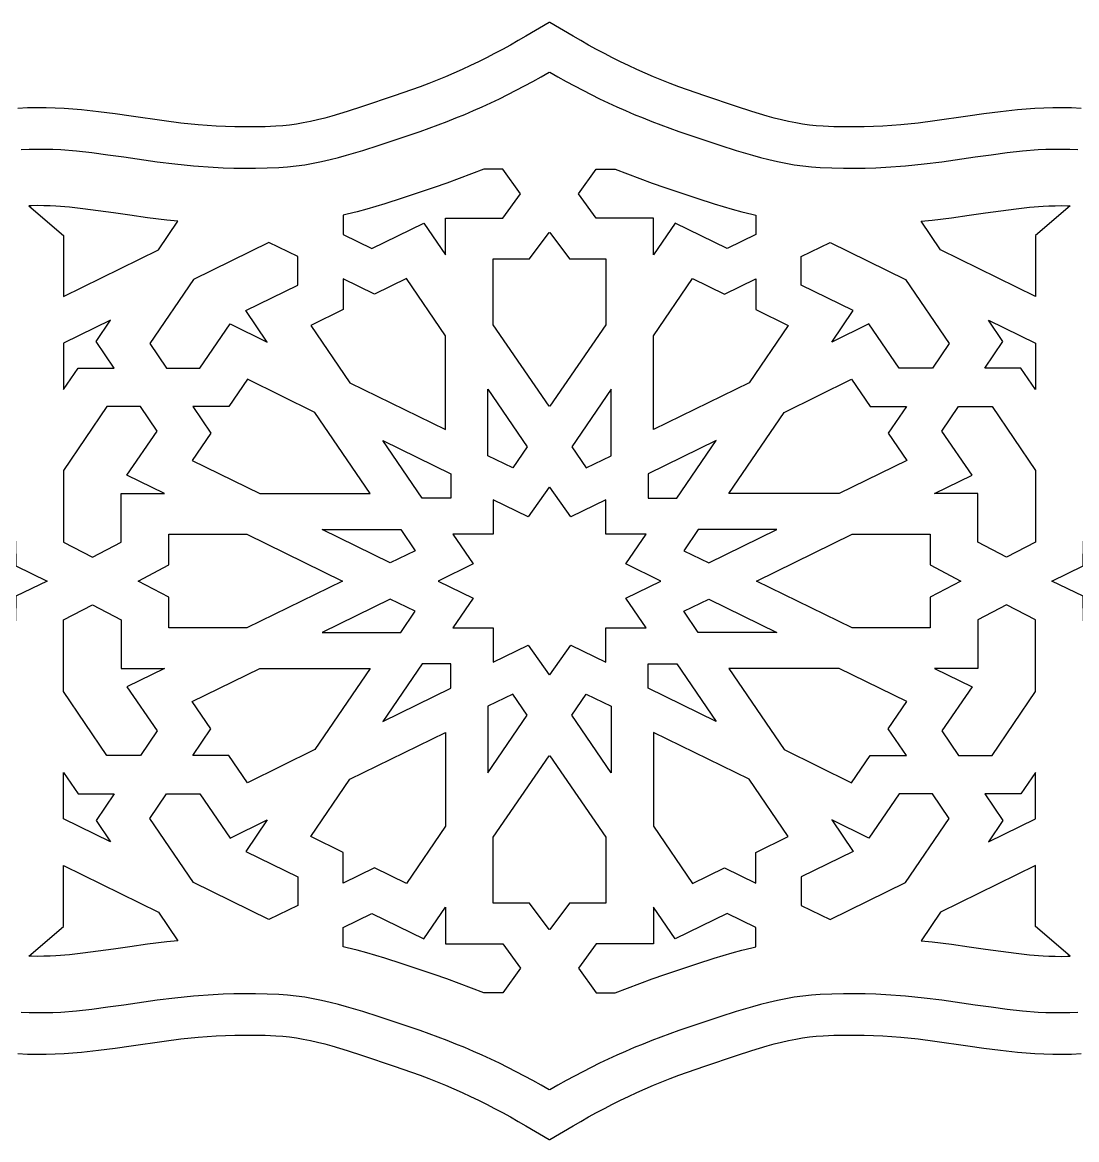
# Model space of a CAD drawing. Extents: x -305 to 314, y 31 to 146.
# Drawn here: x 46.2 to 139.5, y 34.2 to 133 of the extents above; entities that cross this region are included whole.
import ezdxf

# ---------------------------------------------------------------- set-up
doc = ezdxf.new("R2010")
doc.units = 0
doc.layers.add('LAYER_1', color=18, linetype='CONTINUOUS')

msp = doc.modelspace()

# ---------------------------------------------------------------- linework, layer by layer
at = {"layer": 'LAYER_1'}
for points in [[(139.863, 125.379), (139.015, 125.418), (138.183, 125.434), (137.365, 125.43), (136.561, 125.406), (135.753, 125.365), (134.233, 125.245), (132.734, 125.08), (131.266, 124.887), (129.825, 124.68), (126.913, 124.268), (125.44, 124.087), (123.914, 123.934), (122.31, 123.818), (121.503, 123.778), (120.659, 123.751), (119.791, 123.738), (118.896, 123.742), (117.972, 123.762), (117.038, 123.8), (116.427, 123.842), (115.83, 123.906), (115.225, 123.991), (114.612, 124.097), (113.989, 124.222), (113.357, 124.367), (112.716, 124.528), (112.08, 124.702), (110.736, 125.103), (109.378, 125.541), (106.579, 126.479), (106.566, 126.483), (106.565, 126.483), (105.798, 126.743), (105.035, 127.012), (104.277, 127.291), (103.524, 127.579), (102.776, 127.878), (102.034, 128.185), (101.296, 128.502), (100.564, 128.829), (99.838, 129.164), (99.118, 129.509), (98.403, 129.864), (97.694, 130.227), (96.991, 130.6), (96.295, 130.982), (95.604, 131.372), (94.92, 131.772), (92.866, 132.992), (92.865, 132.992), (92.864, 132.992), (92.839, 132.977), (92.814, 132.992), (92.813, 132.992), (92.812, 132.992), (90.758, 131.772), (90.074, 131.372), (89.384, 130.982), (88.687, 130.6), (87.984, 130.227), (87.275, 129.864), (86.561, 129.509), (85.84, 129.164), (85.114, 128.829), (84.382, 128.502), (83.645, 128.185), (82.902, 127.878), (82.154, 127.579), (81.401, 127.291), (80.644, 127.012), (79.881, 126.743), (79.113, 126.483), (79.112, 126.483), (79.099, 126.479), (76.3, 125.541), (74.942, 125.103), (73.598, 124.702), (72.962, 124.528), (72.321, 124.367), (71.689, 124.222), (71.067, 124.097), (70.453, 123.991), (69.848, 123.906), (69.252, 123.842), (68.641, 123.8), (67.706, 123.762), (66.782, 123.742), (65.887, 123.738), (65.019, 123.751), (64.175, 123.778), (63.369, 123.818), (61.764, 123.934), (60.239, 124.087), (58.765, 124.268), (55.853, 124.68), (54.412, 124.887), (52.945, 125.08), (51.445, 125.245), (49.926, 125.365), (49.117, 125.406), (48.314, 125.43), (47.496, 125.434), (46.663, 125.418), (45.816, 125.379)], [(46.098, 121.743), (46.818, 121.776), (47.529, 121.789), (48.231, 121.785), (48.927, 121.765), (49.616, 121.731), (50.995, 121.621), (52.372, 121.47), (53.763, 121.287), (55.181, 121.084), (58.14, 120.665), (59.71, 120.472), (61.352, 120.307), (63.079, 120.182), (63.981, 120.138), (64.907, 120.108), (65.861, 120.094), (66.843, 120.097), (67.856, 120.12), (68.904, 120.162), (69.67, 120.216), (70.433, 120.297), (71.19, 120.403), (71.941, 120.533), (72.687, 120.683), (73.428, 120.852), (74.163, 121.037), (74.896, 121.237), (76.341, 121.669), (77.772, 122.131), (80.593, 123.076), (81.397, 123.347), (82.197, 123.629), (82.991, 123.92), (83.78, 124.221), (84.564, 124.532), (85.343, 124.853), (86.117, 125.183), (86.884, 125.524), (87.647, 125.873), (88.403, 126.232), (89.154, 126.601), (89.898, 126.979), (90.636, 127.366), (91.368, 127.763), (92.094, 128.169), (92.813, 128.584), (92.839, 128.569), (92.865, 128.584), (93.584, 128.169), (94.31, 127.763), (95.042, 127.366), (95.78, 126.979), (96.525, 126.601), (97.275, 126.232), (98.032, 125.873), (98.794, 125.524), (99.562, 125.183), (100.335, 124.853), (101.114, 124.532), (101.898, 124.221), (102.687, 123.92), (103.482, 123.629), (104.281, 123.347), (105.085, 123.076), (107.906, 122.131), (109.337, 121.669), (110.782, 121.237), (111.515, 121.037), (112.25, 120.852), (112.991, 120.683), (113.737, 120.533), (114.488, 120.403), (115.246, 120.297), (116.009, 120.216), (116.775, 120.162), (117.822, 120.12), (118.835, 120.097), (119.817, 120.094), (120.771, 120.108), (121.697, 120.138), (122.6, 120.182), (124.326, 120.307), (125.969, 120.472), (127.538, 120.665), (130.497, 121.084), (131.915, 121.287), (133.306, 121.47), (134.683, 121.621), (136.062, 121.731), (136.751, 121.765), (137.447, 121.785), (138.15, 121.789), (138.86, 121.776), (139.581, 121.743)], [(139.581, 45.416), (138.86, 45.383), (138.15, 45.37), (137.447, 45.373), (136.751, 45.394), (136.062, 45.428), (134.683, 45.538), (133.306, 45.689), (131.915, 45.872), (130.497, 46.075), (127.538, 46.494), (125.969, 46.687), (124.326, 46.852), (122.6, 46.977), (121.697, 47.021), (120.771, 47.051), (119.817, 47.065), (118.835, 47.062), (117.822, 47.039), (116.775, 46.997), (116.009, 46.943), (115.246, 46.862), (114.488, 46.756), (113.737, 46.626), (112.991, 46.476), (112.25, 46.307), (111.515, 46.121), (110.782, 45.922), (109.337, 45.49), (107.906, 45.028), (105.085, 44.083), (104.281, 43.812), (103.482, 43.53), (102.687, 43.239), (101.898, 42.938), (101.114, 42.627), (100.335, 42.306), (99.562, 41.975), (98.794, 41.635), (98.032, 41.286), (97.275, 40.927), (96.525, 40.558), (95.78, 40.18), (95.042, 39.792), (94.31, 39.396), (93.584, 38.99), (92.865, 38.575), (92.839, 38.59), (92.813, 38.575), (92.094, 38.99), (91.368, 39.396), (90.636, 39.792), (89.898, 40.18), (89.154, 40.558), (88.403, 40.927), (87.647, 41.286), (86.884, 41.635), (86.117, 41.975), (85.343, 42.306), (84.564, 42.627), (83.78, 42.938), (82.991, 43.239), (82.197, 43.53), (81.397, 43.812), (80.593, 44.083), (77.772, 45.028), (76.341, 45.49), (74.896, 45.922), (74.163, 46.121), (73.428, 46.307), (72.687, 46.476), (71.941, 46.626), (71.19, 46.756), (70.433, 46.862), (69.67, 46.943), (68.904, 46.997), (67.856, 47.039), (66.843, 47.062), (65.861, 47.065), (64.907, 47.051), (63.981, 47.021), (63.079, 46.977), (61.352, 46.852), (59.71, 46.687), (58.14, 46.494), (55.181, 46.075), (53.763, 45.872), (52.372, 45.689), (50.995, 45.538), (49.616, 45.428), (48.927, 45.394), (48.231, 45.373), (47.529, 45.37), (46.818, 45.383), (46.098, 45.416)], [(45.816, 41.78), (46.663, 41.741), (47.496, 41.725), (48.314, 41.729), (49.117, 41.753), (49.926, 41.793), (51.445, 41.914), (52.945, 42.079), (54.412, 42.272), (55.853, 42.478), (58.765, 42.891), (60.239, 43.072), (61.764, 43.225), (63.369, 43.341), (64.175, 43.381), (65.019, 43.408), (65.887, 43.42), (66.782, 43.417), (67.706, 43.397), (68.641, 43.359), (69.252, 43.316), (69.848, 43.253), (70.453, 43.168), (71.067, 43.062), (71.689, 42.937), (72.321, 42.792), (72.962, 42.631), (73.598, 42.457), (74.942, 42.056), (76.3, 41.618), (79.099, 40.68), (79.112, 40.676), (79.113, 40.675), (79.881, 40.416), (80.644, 40.147), (81.401, 39.868), (82.154, 39.579), (82.902, 39.281), (83.645, 38.974), (84.382, 38.657), (85.114, 38.33), (85.84, 37.995), (86.561, 37.65), (87.275, 37.295), (87.984, 36.932), (88.687, 36.559), (89.384, 36.177), (90.074, 35.787), (90.758, 35.387), (92.812, 34.167), (92.813, 34.167), (92.814, 34.167), (92.839, 34.182), (92.864, 34.167), (92.865, 34.167), (92.866, 34.167), (94.92, 35.387), (95.604, 35.787), (96.295, 36.177), (96.991, 36.559), (97.694, 36.932), (98.403, 37.295), (99.118, 37.65), (99.838, 37.995), (100.564, 38.33), (101.296, 38.657), (102.034, 38.974), (102.776, 39.281), (103.524, 39.579), (104.277, 39.868), (105.035, 40.147), (105.798, 40.416), (106.565, 40.675), (106.566, 40.676), (106.579, 40.68), (109.378, 41.618), (110.736, 42.056), (112.08, 42.457), (112.716, 42.631), (113.357, 42.792), (113.989, 42.937), (114.612, 43.062), (115.225, 43.168), (115.83, 43.253), (116.427, 43.316), (117.038, 43.359), (117.972, 43.397), (118.896, 43.417), (119.791, 43.42), (120.659, 43.408), (121.503, 43.381), (122.31, 43.341), (123.914, 43.225), (125.44, 43.072), (126.913, 42.891), (129.825, 42.478), (131.266, 42.272), (132.734, 42.079), (134.233, 41.914), (135.753, 41.793), (136.561, 41.753), (137.365, 41.729), (138.183, 41.725), (139.015, 41.741), (139.863, 41.78)]]:
    msp.add_lwpolyline(points, dxfattribs=at)
for points in [[(88.703, 120.008), (87.024, 120.008), (85.94, 119.579), (84.848, 119.166), (83.747, 118.771), (82.638, 118.393), (79.796, 117.441), (78.265, 116.947), (76.681, 116.474), (75.815, 116.238), (74.95, 116.02), (74.58, 115.936), (74.58, 114.233), (77.132, 112.981), (81.735, 115.242), (83.645, 112.432), (83.645, 115.673), (88.714, 115.673), (90.274, 117.833)], [(96.976, 120.008), (98.654, 120.008), (99.738, 119.579), (100.831, 119.166), (101.931, 118.771), (103.04, 118.393), (105.882, 117.441), (107.413, 116.947), (108.997, 116.474), (109.863, 116.238), (110.729, 116.02), (111.098, 115.936), (111.098, 114.233), (108.546, 112.981), (103.943, 115.242), (102.033, 112.432), (102.033, 115.673), (96.965, 115.673), (95.404, 117.833)], [(58.982, 115.501), (57.293, 115.708), (55.716, 115.926), (54.264, 116.137), (51.565, 116.508), (50.377, 116.639), (49.191, 116.732), (48.667, 116.759), (48.118, 116.775), (47.574, 116.778), (47.031, 116.767), (46.776, 116.756), (49.848, 114.147), (49.848, 108.741), (58.259, 112.87), (59.982, 115.401)], [(126.696, 115.501), (128.385, 115.708), (129.962, 115.926), (131.414, 116.137), (134.114, 116.508), (135.301, 116.639), (136.487, 116.732), (137.012, 116.759), (137.56, 116.775), (138.104, 116.778), (138.647, 116.767), (138.902, 116.756), (135.83, 114.147), (135.83, 108.741), (127.419, 112.87), (125.696, 115.401)], [(92.839, 99.079), (92.813, 99.042), (87.865, 106.226), (87.865, 112.089), (91.071, 112.085), (92.813, 114.408), (92.839, 114.373), (92.865, 114.408), (94.607, 112.085), (97.814, 112.089), (97.814, 106.226), (92.865, 99.042)], [(70.575, 112.268), (68.023, 113.519), (61.348, 110.246), (57.494, 104.578), (58.967, 102.411), (61.922, 102.411), (64.583, 106.317), (67.878, 104.701), (65.975, 107.499), (70.575, 109.759)], [(115.104, 112.268), (117.655, 113.519), (124.33, 110.246), (128.184, 104.578), (126.711, 102.411), (123.756, 102.411), (121.095, 106.317), (117.801, 104.701), (119.703, 107.499), (115.104, 109.759)], [(80.193, 110.343), (77.352, 108.945), (74.58, 110.305), (74.58, 107.586), (71.738, 106.189), (75.186, 101.118), (83.645, 96.97), (83.645, 105.266)], [(105.485, 110.343), (108.326, 108.945), (111.098, 110.305), (111.098, 107.586), (113.94, 106.189), (110.493, 101.118), (102.033, 96.97), (102.033, 105.266)], [(52.751, 104.751), (54.015, 106.647), (49.861, 104.608), (49.849, 100.527), (51.161, 102.411), (54.342, 102.411)], [(132.927, 104.751), (131.663, 106.647), (135.818, 104.608), (135.83, 100.527), (134.518, 102.411), (131.337, 102.411)], [(72.097, 98.495), (66.126, 101.423), (64.48, 99.009), (61.28, 99.009), (62.88, 96.655), (61.234, 94.242), (67.213, 91.311), (76.981, 91.311)], [(113.581, 98.495), (119.552, 101.423), (121.198, 99.009), (124.399, 99.009), (122.798, 96.655), (124.444, 94.242), (118.465, 91.311), (108.697, 91.311)], [(87.395, 94.662), (87.395, 100.554), (90.859, 95.459), (89.587, 93.587)], [(98.283, 94.662), (98.283, 100.554), (94.819, 95.459), (96.092, 93.587)], [(55.465, 92.933), (58.128, 96.842), (56.654, 99.009), (53.7, 99.009), (49.852, 93.341), (49.853, 87.016), (52.414, 85.682), (54.958, 87.007), (54.958, 91.311), (58.774, 91.311)], [(130.213, 92.933), (127.55, 96.842), (129.024, 99.009), (131.978, 99.009), (135.826, 93.341), (135.825, 87.016), (133.264, 85.682), (130.721, 87.007), (130.721, 91.311), (126.904, 91.311)], [(78.106, 96.019), (84.115, 93.073), (84.115, 90.901), (81.586, 90.901)], [(107.572, 96.019), (101.563, 93.073), (101.563, 90.901), (104.093, 90.901)], [(82.981, 83.579), (82.981, 83.579), (86.077, 82.061), (84.289, 79.431), (87.865, 79.431), (87.865, 76.395), (90.961, 77.913), (92.813, 75.283), (92.839, 75.32), (92.865, 75.283), (94.717, 77.913), (97.814, 76.395), (97.814, 79.431), (101.389, 79.431), (99.601, 82.061), (102.698, 83.579), (102.698, 83.579), (102.698, 83.579), (99.601, 85.098), (101.389, 87.728), (97.814, 87.728), (97.814, 90.764), (94.717, 89.246), (92.865, 91.875), (92.839, 91.839), (92.813, 91.875), (90.961, 89.246), (87.865, 90.764), (87.865, 87.728), (84.289, 87.728), (86.077, 85.098)], [(72.726, 88.138), (79.685, 88.138), (80.963, 86.258), (78.761, 85.179)], [(112.952, 88.138), (105.994, 88.138), (104.716, 86.258), (106.917, 85.179)], [(43.226, 83.579), (45.623, 87.11), (45.645, 84.931), (48.4, 83.579), (45.645, 82.228), (45.623, 80.049)], [(56.448, 83.579), (59.183, 85.005), (59.179, 87.728), (66.082, 87.728), (74.542, 83.579), (66.082, 79.431), (59.179, 79.431), (59.183, 82.154)], [(111.137, 83.579), (119.596, 87.728), (126.5, 87.728), (126.495, 85.005), (129.23, 83.579), (126.495, 82.154), (126.5, 79.431), (119.596, 79.431)], [(137.278, 83.579), (140.033, 84.931), (140.055, 87.11), (142.453, 83.579), (140.055, 80.049), (140.033, 82.228)], [(55.465, 74.226), (58.128, 70.317), (56.654, 68.15), (53.7, 68.15), (49.852, 73.818), (49.853, 80.143), (52.414, 81.477), (54.958, 80.152), (54.958, 75.848), (58.774, 75.848)], [(72.726, 79.021), (79.685, 79.021), (80.963, 80.901), (78.761, 81.98)], [(112.952, 79.021), (105.994, 79.021), (104.716, 80.901), (106.917, 81.98)], [(130.213, 74.226), (127.55, 70.317), (129.024, 68.15), (131.978, 68.15), (135.826, 73.818), (135.825, 80.143), (133.264, 81.477), (130.721, 80.152), (130.721, 75.848), (126.904, 75.848)], [(78.106, 71.14), (84.115, 74.086), (84.115, 76.258), (81.586, 76.258)], [(107.572, 71.14), (101.563, 74.086), (101.563, 76.258), (104.093, 76.258)], [(72.097, 68.664), (66.126, 65.736), (64.48, 68.15), (61.28, 68.15), (62.88, 70.504), (61.234, 72.917), (67.213, 75.848), (76.981, 75.848)], [(113.581, 68.664), (119.552, 65.736), (121.198, 68.15), (124.399, 68.15), (122.798, 70.504), (124.444, 72.917), (118.465, 75.848), (108.697, 75.848)], [(87.395, 72.497), (87.395, 66.605), (90.859, 71.7), (89.587, 73.572)], [(98.283, 72.497), (98.283, 66.605), (94.819, 71.7), (96.092, 73.572)], [(80.193, 56.816), (77.352, 58.214), (74.58, 56.854), (74.58, 59.573), (71.738, 60.97), (75.186, 66.041), (83.645, 70.188), (83.645, 61.893)], [(105.485, 56.816), (108.326, 58.214), (111.098, 56.854), (111.098, 59.573), (113.94, 60.97), (110.493, 66.041), (102.033, 70.188), (102.033, 61.893)], [(92.839, 52.786), (92.813, 52.751), (91.071, 55.074), (87.865, 55.07), (87.865, 60.933), (92.813, 68.117), (92.839, 68.08), (92.865, 68.117), (97.814, 60.933), (97.814, 55.07), (94.607, 55.074), (92.865, 52.751)], [(52.751, 62.408), (54.015, 60.511), (49.861, 62.551), (49.849, 66.631), (51.161, 64.748), (54.342, 64.748)], [(132.927, 62.408), (131.663, 60.511), (135.818, 62.551), (135.83, 66.631), (134.518, 64.748), (131.337, 64.748)], [(70.575, 54.89), (68.023, 53.639), (61.348, 56.913), (57.494, 62.581), (58.967, 64.748), (61.922, 64.748), (64.583, 60.842), (67.878, 62.457), (65.975, 59.66), (70.575, 57.4)], [(115.104, 54.89), (117.655, 53.639), (124.33, 56.913), (128.184, 62.581), (126.711, 64.748), (123.756, 64.748), (121.095, 60.842), (117.801, 62.457), (119.703, 59.66), (115.104, 57.4)], [(58.982, 51.658), (57.293, 51.451), (55.716, 51.233), (54.264, 51.022), (51.565, 50.651), (50.377, 50.52), (49.191, 50.426), (48.667, 50.4), (48.118, 50.384), (47.574, 50.381), (47.031, 50.392), (46.776, 50.403), (49.848, 53.012), (49.848, 58.418), (58.259, 54.289), (59.982, 51.758)], [(126.696, 51.658), (128.385, 51.451), (129.962, 51.233), (131.414, 51.022), (134.114, 50.651), (135.301, 50.52), (136.487, 50.426), (137.012, 50.4), (137.56, 50.384), (138.104, 50.381), (138.647, 50.392), (138.902, 50.403), (135.83, 53.012), (135.83, 58.418), (127.419, 54.289), (125.696, 51.758)], [(88.703, 47.151), (87.024, 47.15), (85.94, 47.58), (84.848, 47.993), (83.747, 48.388), (82.638, 48.766), (79.796, 49.718), (78.265, 50.212), (76.681, 50.685), (75.815, 50.921), (74.95, 51.139), (74.58, 51.223), (74.58, 52.926), (77.132, 54.178), (81.735, 51.917), (83.645, 54.727), (83.645, 51.486), (88.714, 51.486), (90.274, 49.326)], [(96.976, 47.151), (98.654, 47.15), (99.738, 47.58), (100.831, 47.993), (101.931, 48.388), (103.04, 48.766), (105.882, 49.718), (107.413, 50.212), (108.997, 50.685), (109.863, 50.921), (110.729, 51.139), (111.098, 51.223), (111.098, 52.926), (108.546, 54.178), (103.943, 51.917), (102.033, 54.727), (102.033, 51.486), (96.965, 51.486), (95.404, 49.326)]]:
    msp.add_lwpolyline(points, close=True, dxfattribs=at)

doc.saveas('drawing.dxf')
